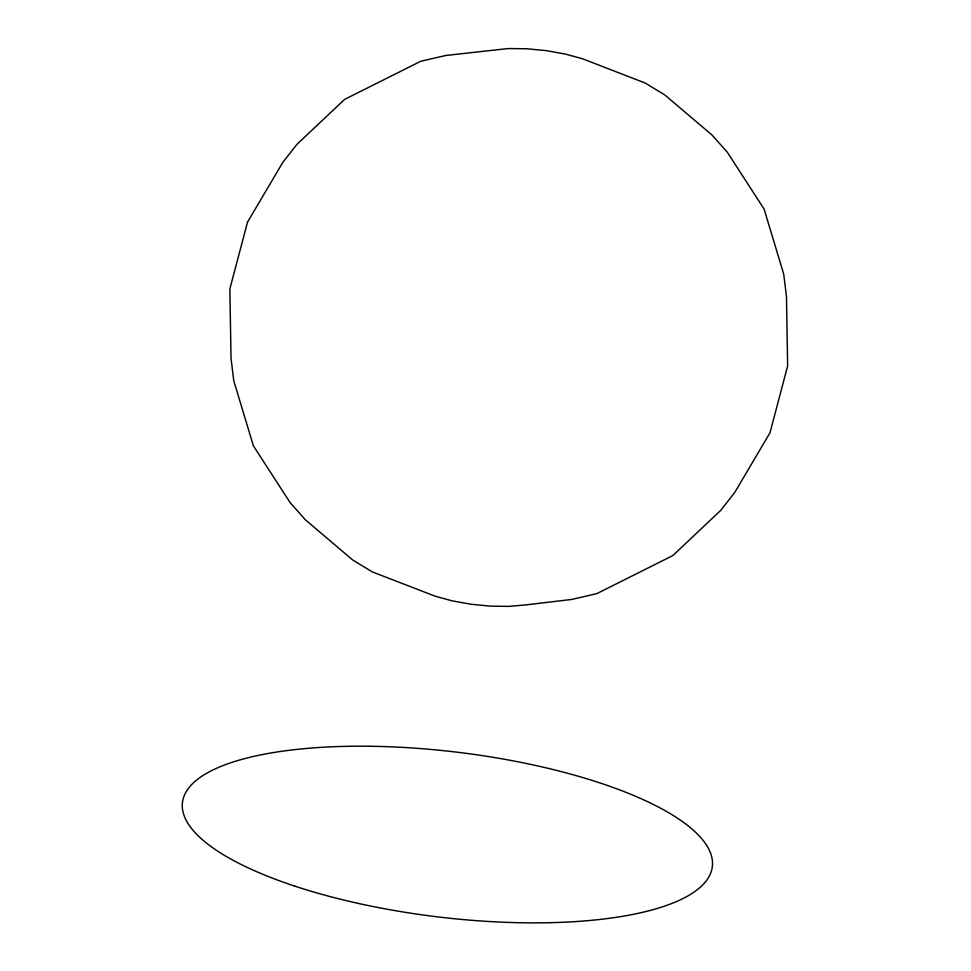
<?xml version="1.0" encoding="UTF-8"?>
<svg xmlns="http://www.w3.org/2000/svg" width="971" height="971" viewBox="0 0 971 971"><rect width="100%" height="100%" fill="white"/><g stroke="black" fill="none" stroke-linecap="round" stroke-linejoin="round"><path stroke-width="1.46" d="M247.508 222.153L229.86 288.945L231.025 358.335L233.793 380.85L253.382 445.81L290.171 502.687L305.574 519.983L352.607 559.915L372.33 571.907L434.838 596.085L452.11 600.843L471.153 604.278L490.658 606.159L509.302 606.377L525.809 604.897L571.701 599.447L596.789 593.645L672.879 555.546L720.761 510.358L734.768 492.418L770.003 432.775L787.639 365.982L786.474 296.592L783.706 274.065L764.116 209.117L727.328 152.241L711.937 134.945L664.892 95.012L645.181 83.021L582.661 58.83L565.389 54.085L546.345 50.65L526.84 48.768L508.197 48.55L445.798 55.481L420.71 61.282L344.62 99.382L296.738 144.558L282.731 162.509L247.508 222.153M294.359 885.977A266.879 82.911 6.9 0 0 711.415 870.999A266.879 82.911 6.9 0 0 336.403 746.626A266.879 82.911 6.9 0 0 294.359 885.977"/></g></svg>
